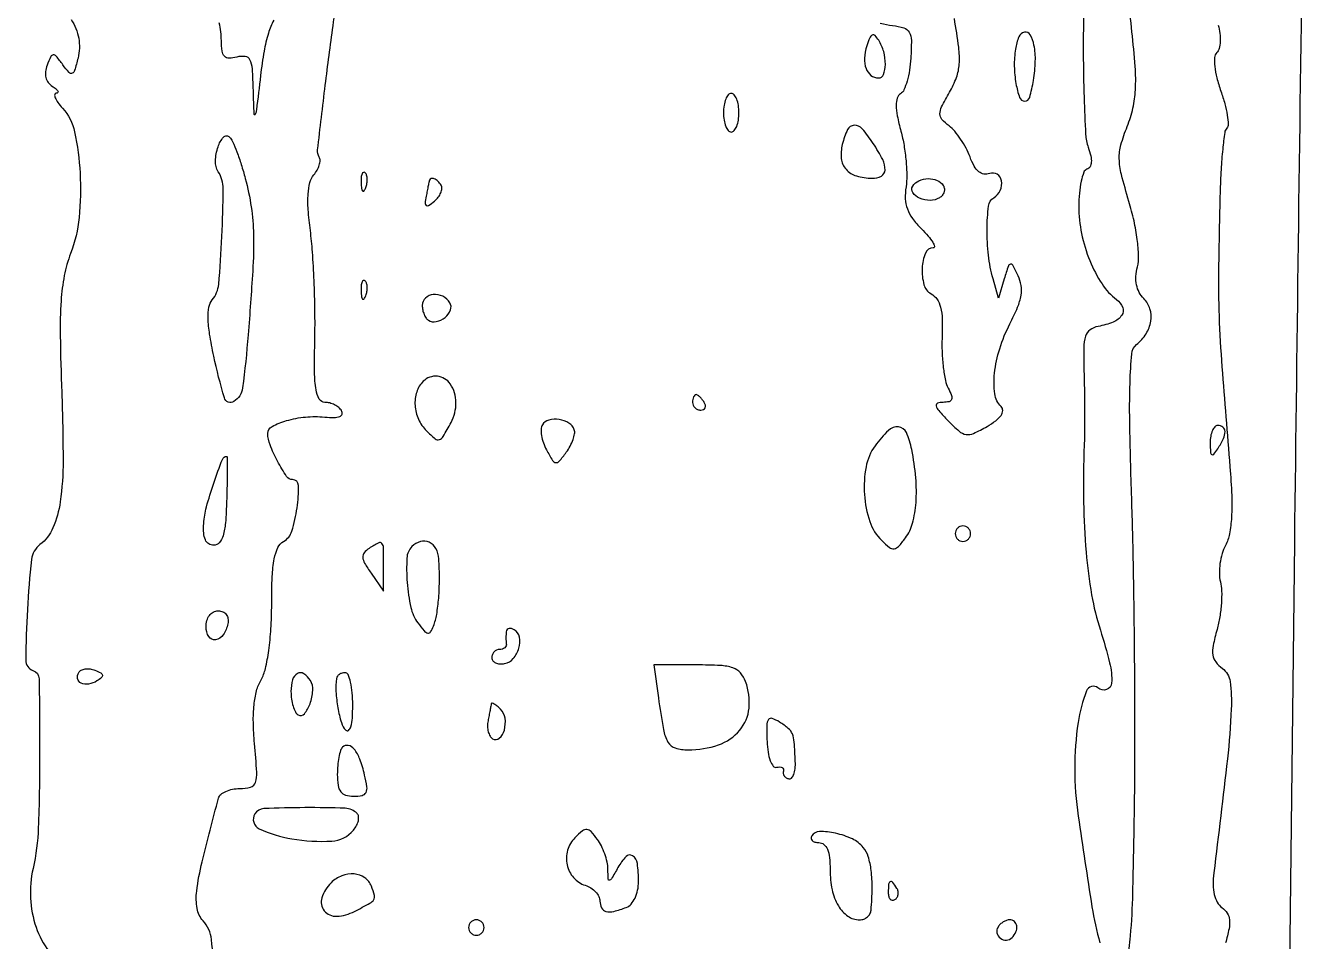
# Model space of a CAD drawing. Extents: x 0 to 5034, y 0 to 2560.
# Drawn here: x 4690.6 to 4855.1, y 348.2 to 466.8 of the extents above; entities that cross this region are included whole.
import ezdxf

# ---------------------------------------------------------------- set-up
doc = ezdxf.new("R2010")
doc.units = 0

msp = doc.modelspace()

# ---------------------------------------------------------------- linework, layer by layer
for points in [[(4853.632072, 282.5, -0.000218), (4854.965209, 399.905543, -0.000606), (4856.038673, 482.450083, -0.00014), (4856.981658, 547.491629, -0.036547)], [(4714.948521, 343.536151, 0.029539), (4714.70631, 348.449585, 0.15811), (4713.621881, 350.865323, -0.142306), (4712.842085, 352.467946, -0.073759), (4712.790712, 354.712441, -0.029795), (4713.49528, 358.499553, -0.003568), (4715.607668, 366.75, -0.155462), (4715.91196, 367.228692, -0.068023), (4716.55616, 367.632812, -0.057927), (4717.417253, 367.907416, -0.048283), (4718.373787, 368, 0.068386), (4719.778986, 368.193095, 0.25047), (4720.406579, 368.79434, 0.095401), (4720.571304, 370.097171, 0.006493), (4720.281309, 373.8343, -0.017191), (4720.127259, 376.579774, -0.03094), (4720.217827, 378.832223, -0.038108), (4720.54656, 380.657124, -0.065769), (4721.126136, 382.0843, 0.072701), (4721.688346, 383.525428, 0.021651), (4722.120536, 385.853971, 0.019987), (4722.405645, 388.688346, 0.015072), (4722.5, 391.817804, -0.009967), (4722.572548, 395.456817, -0.036588), (4722.832199, 397.744626, -0.062049), (4723.297659, 399.197243, -0.157613), (4724.041086, 400.00058, 0.192688), (4725.11027, 401.326462, 0.03878), (4725.785922, 404.342291, 0.039973), (4725.968413, 407.236467, 0.409263), (4725.191841, 408, -0.253123), (4724.427632, 408.413362, -0.02221), (4723.266818, 410.373285, -0.028029), (4722.28513, 412.489942, -0.094838), (4722, 413.979665, -0.279063), (4722.543136, 414.877023, -0.050691), (4724.428075, 415.631957, -0.046562), (4726.875995, 416.094097, -0.046799), (4729.362916, 416.094112, 0.023736), (4730.573801, 416.038299, 0.089283), (4731.318761, 416.173473, 0.232499), (4731.609044, 416.481148, 0.216546), (4731.553899, 416.912789, 0.0842), (4731.187758, 417.328924, 0.053434), (4730.64438, 417.680632, 0.051938), (4730.017471, 417.919397, 0.065121), (4729.401231, 418, -0.267073), (4728.668312, 418.421554, -0.092566), (4728.243342, 419.614328, -0.038062), (4728.056952, 421.894256, -0.006496), (4728.089662, 426.25, 0.008876), (4728.099506, 429.829203, 0.006673), (4727.987907, 433.765179, 0.00675), (4727.783471, 437.465573, 0.015396), (4727.50571, 440.248482, -0.014298), (4727.229479, 442.955896, -0.034106), (4727.219586, 444.976152, -0.047048), (4727.455133, 446.461088, -0.110796), (4727.962386, 447.454677, 0.04562), (4728.387312, 448.073732, 0.053646), (4728.666279, 448.72774, 0.062031), (4728.768968, 449.31856, 0.151585), (4728.659758, 449.741507, -0.169016), (4728.446834, 450.699491, -0.001191), (4729.444189, 459.073636, -0.004439), (4730.447005, 466.756044, -0.0245), (4731.225282, 470.854351, 0.090868)], [(4833.289625, 345.649946, 0.021592), (4833.704927, 348.915707, 0.014828), (4834.003202, 354.469185, 0.002419), (4834.209849, 365.25, 0.003561), (4834.275884, 374.415124, 0.002152), (4834.23005, 385.273331, 0.002155), (4834.091621, 396.058197, 0.003782), (4833.871172, 404.978361, -0.002924), (4833.613568, 414.724611, -0.012585), (4833.640201, 420.525535, -0.014378), (4833.861285, 424.299506, -0.201154), (4834.481435, 425.478361, 0.080907), (4835.7151, 426.885428, 0.100494), (4836.323869, 428.512376, 0.112545), (4836.217925, 430.105256, 0.124344), (4835.42795, 431.429193, -0.074627), (4834.826605, 432.242927, -0.072483), (4834.483193, 433.205377, -0.065444), (4834.408636, 434.311272, -0.045661), (4834.601473, 435.548277, 0.070436), (4834.752881, 436.981306, 0.023657), (4834.578748, 439.082669, 0.022107), (4834.151849, 441.508592, 0.018903), (4833.494135, 444.019371, -0.01147), (4832.520812, 447.521751, -0.056439), (4832.24447, 449.550694, -0.073399), (4832.466714, 451.33486, -0.027544), (4833.274586, 453.728239, 0.039127), (4834.014715, 456.100719, 0.043668), (4834.341625, 458.473691, 0.030942), (4834.305011, 461.464511, 0.009328), (4833.883703, 465.993361, -0.010063), (4833.471786, 470.492934, -0.029216)], [(4827.637317, 469.5, 0.005451), (4827.58597, 463.190893, 0.007308), (4827.685366, 457.471734, 0.00526), (4827.888314, 452.700684, 0.073581), (4828.228717, 451.020797, -0.029285), (4828.555278, 449.919527, -0.072213), (4828.627131, 449.081584, -0.116626), (4828.455604, 448.508542, -0.18352), (4828.062392, 448.187464, 0.228857), (4827.649549, 447.785766, 0.033059), (4827.312078, 446.625376, 0.03197), (4827.077406, 445.103617, 0.022275), (4827, 443.367007, 0.051315), (4827.360801, 439.860734, 0.045383), (4828.43156, 436.346859, 0.047864), (4830.013426, 433.324205, 0.089075), (4831.903675, 431.317321, -0.139247), (4832.68725, 430.300252, -0.250775), (4832.573018, 429.281702, -0.146941), (4831.474692, 428.400948, -0.050702), (4829.5, 427.827145, 0.112438), (4828.459021, 427.380373, 0.161073), (4827.878331, 426.57049, 0.073111), (4827.641732, 425.072804, 0.010631), (4827.674337, 421.98008, -0.004113), (4827.730706, 419.589542, -0.003009), (4827.755483, 416.934774, -0.00304), (4827.748531, 414.419361, -0.006717), (4827.705766, 412.5, 0.012201), (4827.62164, 405.062122, 0.018457), (4827.945188, 398.596666, 0.021339), (4828.665602, 393.068261, 0.035265), (4829.796875, 388.5, -0.017594), (4830.997395, 384.294537, -0.07193), (4831.259892, 381.659041, -0.312888), (4830.612301, 380.80862, -0.257001), (4829.465378, 381.028733, 0.51451), (4827.996192, 380.641591, 0.052904), (4826.917092, 376.536625, 0.038744), (4826.475599, 370.573541, 0.035195), (4826.931552, 364.41545, 0.002899), (4828.704176, 352.691924, 0.031095), (4829.743836, 347.999394, 0.098174)], [(4696.545629, 467.570706, -0.049899), (4697.156698, 466.397881, -0.051442), (4697.515698, 465.139073, -0.052014), (4697.607735, 463.846565, -0.053315), (4697.42921, 462.573972, -0.010759), (4696.990867, 460.974095, -0.221724), (4696.668051, 460.609964, -0.327425), (4696.268219, 460.700958, -0.019866), (4695.455001, 461.718083, 0.012133), (4694.606897, 462.813136, 0.234548), (4694.227051, 462.985861, 0.282253), (4693.904831, 462.77282, 0.016696), (4693.425703, 461.649075, 0.063798), (4693.219993, 460.816462, 0.089744), (4693.26898, 460.054681, 0.098464), (4693.572197, 459.409805, 0.092893), (4694.104283, 458.914388, -0.027597), (4694.583964, 458.572192, -0.099411), (4694.824168, 458.285733, -0.326244), (4694.800378, 458.105294, -0.200649), (4694.595012, 458.015313, 0.376787), (4694.404857, 457.842522, 0.129861), (4694.463401, 457.443677, 0.057883), (4694.817037, 456.825547, 0.025073), (4695.417806, 456.090823, -0.132955), (4696.979346, 453.025866, -0.037802), (4697.685396, 447.678479, -0.03851), (4697.56294, 441.922758, -0.066738), (4696.467129, 437.274757, 0.043339), (4695.65016, 434.414137, 0.031905), (4695.22997, 431.143518, 0.020036), (4695.121609, 426.613895, 0.005153), (4695.315226, 419.296769, -0.008552), (4695.489509, 410.431483, -0.036106), (4695.119869, 405.131308, -0.064504), (4694.181088, 401.747649, -0.130921), (4692.500519, 399.581495, 0.205241), (4691.407124, 397.650994, 0.013695), (4690.867446, 391.170307, 0.011651), (4690.655099, 384.617493, 0.324105), (4691.592657, 383.297955, -0.317868), (4692.387415, 382.205773, -0.003312), (4692.456097, 372.256835, -0.009493), (4692.281566, 362.927253, -0.045492), (4691.599829, 357.655785, 0.067406), (4691.270346, 353.785442, 0.07146), (4691.998391, 350.047445, 0.077038), (4693.669556, 346.905335, 0.102151)], [(4722.760923, 467.473533, 0.042312), (4722.080453, 465.800767, 0.031977), (4721.512195, 463.456778, 0.014561), (4721.057058, 460.335379, -0.00074), (4720.530298, 455.859601, -0.080388), (4720.363531, 455.277599, -0.786772), (4720.227277, 455.305495, -0.002152), (4720.131425, 458.366631, 0.009951), (4719.998671, 461.19507, 0.097653), (4719.691412, 462.343185, 0.252168), (4719.080098, 462.780142, 0.095872), (4718, 462.710251, -0.057001), (4716.973954, 462.56367, -0.213631), (4716.386872, 462.806994, -0.159697), (4716.073444, 463.47236, -0.029445), (4715.984687, 464.84362, 0.029516), (4715.911856, 465.966336, 0.024681), (4715.706071, 467.142943, 0.025396)], [(4801.303904, 467.085698, 0.030567), (4802.886156, 466.803284, -0.04805), (4804.346517, 466.489667, -0.190516), (4805.044479, 465.920518, -0.126623), (4805.321756, 464.870958, -0.016925), (4805.258378, 462.564195, -0.024441), (4805.086231, 461.00819, -0.030368), (4804.768863, 459.58746, -0.031412), (4804.366736, 458.462472, -0.153981), (4803.931244, 457.957506, 0.178946), (4803.498144, 457.402995, 0.079648), (4803.357545, 456.472532, 0.04798), (4803.50283, 455.092309, 0.015569), (4803.974972, 453.092948, -0.024132), (4804.372936, 451.268617, -0.01876), (4804.634271, 449.254106, -0.019118), (4804.735573, 447.353825, -0.042862), (4804.633655, 445.913542, 0.049382), (4804.543737, 444.355055, 0.077557), (4804.804281, 443.04183, 0.071962), (4805.471877, 441.803183, 0.036863), (4806.627003, 440.463906, -0.017759), (4807.508738, 439.517207, -0.039321), (4808.094279, 438.723772, -0.078454), (4808.316878, 438.198121, -0.487622), (4808.162032, 438, 0.30429), (4807.152189, 437.322718, 0.0858), (4806.720665, 435.375292, 0.077365), (4806.9515, 433.23706, 0.207252), (4807.883453, 432.062374, -0.124508), (4808.629964, 431.381921, -0.084319), (4809.097008, 430.32382, -0.054055), (4809.317776, 428.75077, -0.018173), (4809.306374, 426.429601, 0.019815), (4809.303183, 424.470617, 0.020058), (4809.455417, 422.525542, 0.020325), (4809.724085, 420.848603, 0.073102), (4810.090008, 419.831819, -0.029598), (4810.519963, 418.899783, -0.181648), (4810.527068, 418.379784, -0.254455), (4810.199098, 418.088194, -0.057165), (4809.430224, 418, 0.084571), (4808.72232, 417.879401, 0.391989), (4808.545311, 417.544447, 0.116008), (4808.877474, 416.924683, 0.010825), (4810.060233, 415.641318, 0.02157), (4811.508758, 414.260731, 0.14344), (4812.404568, 413.846288, 0.145835), (4813.375025, 413.984278, 0.022542), (4815.121814, 414.884696, 0.029566), (4816.254307, 415.626893, 0.077514), (4816.933742, 416.31808, 0.140495), (4817.151307, 416.927421, 0.215542), (4816.956622, 417.443378, -0.164609), (4816.134006, 419.107457, -0.059594), (4816.097235, 421.778122, -0.050883), (4816.763203, 424.949914, -0.040799), (4818.090999, 428.178372, 0.019186), (4819.078177, 430.311828, 0.056736), (4819.526225, 431.860294, 0.080196), (4819.536818, 433.1431, 0.076217), (4819.146191, 434.388534, 0.008655), (4818.441989, 435.763329, 0.335414), (4818.147782, 435.89928, 0.266056), (4817.881391, 435.658742, 0.006325), (4817.361663, 434), (4816.612941, 431.5), (4815.90615, 434, -0.040338), (4815.306489, 437.037827, -0.030809), (4815.128074, 440.422705, -0.026054), (4815.310826, 443.413287, -0.229953), (4816, 444.5, 0.147983), (4816.837581, 445.448476, 0.150656), (4817.001176, 446.69503, 0.214629), (4816.437992, 447.533596, 0.234921), (4815.467987, 447.626089, -0.131387), (4814.729397, 447.548153, -0.13677), (4814.063246, 447.852052, -0.092605), (4813.464716, 448.5828, -0.036607), (4812.92296, 449.7691, 0.033629), (4812.410472, 450.909211, 0.026004), (4811.708013, 452.076658, 0.026619), (4810.933961, 453.101463, 0.055501), (4810.209503, 453.789734, -0.046705), (4809.284228, 454.638405, -0.189271), (4809.018974, 455.340776, -0.114817), (4809.242518, 456.247764, -0.012685), (4810.26616, 458.141038, 0.042151), (4811.162109, 460.060202, 0.071815), (4811.528913, 461.788465, 0.048847), (4811.45934, 463.970983, 0.010733), (4810.894537, 467.684211, -0.010138)], [(4845.046468, 466.851177, -0.038105), (4845.267742, 465.769631, -0.04296), (4845.309902, 464.710035, -0.047627), (4845.183247, 463.819535, -0.138102), (4844.881806, 463.281806, 0.178364), (4844.589095, 462.647556, 0.045852), (4844.603175, 461.500447, 0.037461), (4844.871545, 460.015524, 0.021378), (4845.404372, 458.271039, -0.0185), (4845.908092, 456.655184, -0.026275), (4846.225659, 455.184409, -0.024733), (4846.357988, 453.993469, -0.214868), (4846.173743, 453.507076, 0.164406), (4845.898475, 452.950785, 0.007248), (4845.638588, 450.779162, 0.011605), (4845.424342, 448.153059, 0.007965), (4845.298046, 445.166667, 0.003114), (4845.09863, 435.250221, 0.012447), (4845.16555, 429.175284, 0.010212), (4845.53743, 422.580582, 0.001614), (4846.574012, 409.648102, -0.010915), (4846.801812, 405.941598, -0.02431), (4846.776218, 403.115958, -0.03191), (4846.51511, 400.976912, -0.076683), (4845.9867, 399.475149, 0.052881), (4845.554856, 398.41169, 0.036114), (4845.28546, 397.134436, 0.036397), (4845.204527, 395.849701, 0.059082), (4845.343852, 394.766119, -0.056348), (4845.502084, 393.586379, -0.023145), (4845.460813, 391.97019, -0.022547), (4845.255579, 390.222538, -0.026861), (4844.900383, 388.601388, 0.017721), (4844.401574, 386.508426, 0.083979), (4844.363562, 385.281044, 0.130853), (4844.736797, 384.390405, 0.070709), (4845.594079, 383.554866, -0.206231), (4846.594752, 381.857378, -0.041912), (4846.745196, 378.288508, -0.018125), (4846.241333, 371.832702, -0.001993), (4844.491058, 357.083972, 0.031869), (4844.400373, 355.532643, 0.056102), (4844.55063, 354.258801, 0.070673), (4844.933783, 353.272733, 0.106359), (4845.542327, 352.583972, -0.091917), (4846.214515, 351.865667, -0.117508), (4846.511541, 351.012392, -0.07529), (4846.4534, 349.833026, -0.020237), (4846.006399, 348.006602, 0.061914)]]:
    msp.add_lwpolyline(points, format="xyb")
for points in [[(4799.544776, 464.141076, 0.062716), (4799.254342, 462.563508, 0.102192), (4799.452838, 461.221852, 0.138846), (4800.094866, 460.334766, 0.168668), (4801.059017, 460, 0.312745), (4801.716301, 460.455696, 0.088026), (4801.955691, 461.750895, 0.067788), (4801.742164, 463.40732, 0.075394), (4801.094011, 464.882128, 0.051661), (4800.622373, 465.480127, 0.321961), (4800.259999, 465.544869, 0.185613), (4799.927677, 465.193526, 0.020804)], [(4818.80055, 463.75, 0.04154), (4818.652476, 461.520399, 0.039918), (4818.870689, 459.266384, 0.040047), (4819.341728, 457.46935, 0.318783), (4820.003078, 457, 0.336512), (4820.644088, 457.486507, 0.027069), (4821.132701, 459.689763, 0.033242), (4821.376455, 462.177998, 0.057254), (4821.203681, 464.25, 0.078429), (4820.706392, 465.595122, 0.32731), (4819.966373, 465.932278, 0.249232), (4819.234357, 465.323619, 0.059895)], [(4781, 455.5, 0.038131), (4781.073116, 454.542644, 0.057076), (4781.29375, 453.734375, 0.074992), (4781.617064, 453.182831, 0.226478), (4782, 453, 0.226478), (4782.382936, 453.182831, 0.074992), (4782.70625, 453.734375, 0.057076), (4782.926884, 454.542644, 0.038131), (4783, 455.5, 0.038131), (4782.926884, 456.457356, 0.057076), (4782.70625, 457.265625, 0.074992), (4782.382936, 457.817169, 0.226478), (4782, 458, 0.226478), (4781.617064, 457.817169, 0.074992), (4781.29375, 457.265625, 0.057076), (4781.073116, 456.457356, 0.038131)], [(4719.081213, 447, -0.027785), (4719.847867, 443.29785, -0.032608), (4720.146562, 439.726779, -0.020287), (4720.040919, 434.992569, -0.004288), (4719.45095, 426.75, -0.011587), (4718.737838, 419.864658, -0.225847), (4717.613274, 418.112553, -0.494959), (4716.375131, 418.583224, -0.019802), (4715.002891, 423.986376, -0.012055), (4714.466968, 426.850092, -0.033513), (4714.27515, 428.887034, -0.049101), (4714.378512, 430.335673, -0.131595), (4714.807036, 431.267492, 0.152042), (4715.638184, 433.284022, 0.010619), (4716.058982, 439.467937, 0.011084), (4716.210622, 445.64608, 0.139889), (4715.582851, 447.865944, -0.14961), (4715.221414, 449.243701, -0.068631), (4715.55265, 451.090091, -0.104682), (4716.26871, 452.3316, -0.431297), (4717.041988, 452.350663, -0.09161), (4717.436814, 451.771501, -0.012881), (4717.988877, 450.428007, -0.014343), (4718.561542, 448.785313, -0.011751)], [(4796.383705, 451.392666, 0.088242), (4796.254927, 449.552755, 0.15557), (4796.863137, 448.171621, 0.141836), (4798.212106, 447.315475, 0.068853), (4800.25, 447.015313, 0.124592), (4801.43718, 447.304773, 0.26974), (4801.916569, 448.074881, 0.12652), (4801.611866, 449.425765, 0.026629), (4800.38499, 451.535183, 0.033858), (4798.961965, 453.415931, 0.226504), (4797.915367, 453.870675, 0.281621), (4797.06433, 453.30746, 0.047848)], [(4734.078947, 446.416667, 0.018894), (4734.137993, 445.670344, 0.168741), (4734.279315, 445.37858, 0.470617), (4734.461564, 445.395823, 0.054073), (4734.683114, 445.8125, 0.051402), (4734.839148, 446.359369, 0.05415), (4734.876576, 446.916927, 0.060344), (4734.797407, 447.402231, 0.126455), (4734.604167, 447.729167, 0.296942), (4734.385309, 447.77538, 0.208169), (4734.200665, 447.592839, 0.077125), (4734.089945, 447.112848, 0.028489)], [(4742.923489, 446.75, 0.022627), (4742.879465, 446.578838, 0.001278), (4742.768639, 446.042982, 0.001959), (4742.640817, 445.40412, 0.001435), (4742.503782, 444.694193, 0.020367), (4742.366074, 443.76469, 0.292577), (4742.508535, 443.479244, 0.295382), (4742.825868, 443.490613, 0.020624), (4743.569283, 444.057499, 0.053729), (4744.06743, 444.570492, 0.066817), (4744.403198, 445.143652, 0.080372), (4744.533867, 445.6868, 0.158628), (4744.429973, 446.113307, 0.058821), (4744.014609, 446.636426, 0.095878), (4743.545492, 446.951231, 0.167479), (4743.158717, 446.977568, 0.257983)], [(4809.457295, 446.069098, -0.113563), (4809.595054, 445.663497, -0.100284), (4809.551012, 445.218446, -0.093967), (4809.331173, 444.802209, -0.086192), (4808.968425, 444.480485, -0.140875), (4807.764834, 444.142627, -0.101471), (4806.392312, 444.433007, -0.139875), (4805.516867, 445.153619, -0.297796), (4805.495635, 445.992937, -0.148498), (4806.296528, 446.698754, -0.102435), (4807.483348, 446.968366, -0.10385), (4808.666002, 446.743695, -0.156901)], [(4734.078947, 432.416667, 0.018894), (4734.137993, 431.670344, 0.168741), (4734.279315, 431.37858, 0.470617), (4734.461564, 431.395823, 0.054073), (4734.683114, 431.8125, 0.051402), (4734.839148, 432.359369, 0.05415), (4734.876576, 432.916927, 0.060344), (4734.797407, 433.402231, 0.126455), (4734.604167, 433.729167, 0.296942), (4734.385309, 433.77538, 0.208169), (4734.200665, 433.592839, 0.077125), (4734.089945, 433.112848, 0.028489)], [(4742, 430.559017, 0.050179), (4742.059136, 429.971245, 0.047705), (4742.234338, 429.396494, 0.051353), (4742.491943, 428.917963, 0.105582), (4742.797746, 428.625, 0.196264), (4743.819047, 428.453917, 0.116315), (4744.945849, 429.002701, 0.126473), (4745.648739, 429.957912, 0.238458), (4745.569098, 430.888197, 0.13979), (4744.644332, 431.731646, 0.139299), (4743.412475, 431.96198, 0.168863), (4742.404999, 431.504142, 0.205232)], [(4742.121855, 420.721855, 0.118441), (4741.273855, 419.337537, 0.09532), (4741.057761, 417.600478, 0.089853), (4741.504458, 415.817829, 0.090407), (4742.547619, 414.309524, 0.021249), (4743.663385, 413.284766, 0.263102), (4744.209007, 413.182165, 0.179501), (4744.707074, 413.588148, 0.009648), (4745.721758, 415.392033, 0.125365), (4746.36524, 417.980414, 0.148139), (4745.622684, 420.381717, 0.223473), (4743.950814, 421.377156, 0.224331)], [(4777, 418, 0.105053), (4777.081062, 417.618444, 0.099167), (4777.311086, 417.29375, 0.09642), (4777.654762, 417.076123, 0.093332), (4778.059017, 417, 0.108972), (4778.413961, 417.078288, 0.182303), (4778.6254, 417.29375, 0.161196), (4778.656512, 417.6179, 0.082592), (4778.5, 418, 0.029505), (4778.231006, 418.382774, 0.035638), (4777.933975, 418.70625, 0.038439), (4777.65171, 418.934461, 0.151918), (4777.440983, 419, 0.210953), (4777.272352, 418.92554, 0.081139), (4777.129539, 418.70625, 0.061769), (4777.032345, 418.382849, 0.042167)], [(4757.546992, 415.076035, 0.133078), (4757.383207, 414.525117, 0.04735), (4757.441361, 413.698766, 0.042886), (4757.681925, 412.759021, 0.038787), (4758.085391, 411.840446, 0.013534), (4758.866854, 410.470715, 0.230013), (4759.291062, 410.196949, 0.254055), (4759.742127, 410.375354, 0.016303), (4760.645114, 411.529342, 0.03493), (4761.148352, 412.329278, 0.038023), (4761.519302, 413.169631, 0.04118), (4761.719421, 413.929926, 0.124743), (4761.680613, 414.459563, 0.177417), (4760.995218, 415.320208, 0.100094), (4759.724753, 415.780467, 0.102174), (4758.39701, 415.706574, 0.191798)], [(4800.631161, 412.372919, 0.111525), (4799.456142, 409.652105, 0.063841), (4799.247723, 406.064434, 0.064156), (4799.948373, 402.565248, 0.117399), (4801.484415, 400.112417, 0.026808), (4802.488297, 399.224852, 0.196682), (4803.091438, 399.050129, 0.185297), (4803.665025, 399.343568, 0.023405), (4804.561118, 400.44113, 0.094932), (4805.481372, 402.353092, 0.047092), (4805.925597, 405.017997, 0.039903), (4805.897525, 408.244114, 0.02724), (4805.375, 411.875, 0.05468), (4804.675053, 414.085583, 0.268786), (4803.658149, 414.826616, 0.224276), (4802.351862, 414.36942, 0.040791)], [(4844.015313, 412.75, 0.011293), (4844.050422, 411.555791, 0.220444), (4844.218347, 411.237851, 0.409657), (4844.479509, 411.271114, 0.023197), (4845, 412, 0.031558), (4845.729028, 413.301377, 0.112355), (4845.939692, 414.227035, 0.234725), (4845.667076, 414.775753, 0.163584), (4845, 415, 0.210568), (4844.618823, 414.832025, 0.082215), (4844.298248, 414.339063, 0.062416), (4844.082804, 413.611405, 0.042523)], [(4716.668749, 405.25, -0.01197), (4716.517007, 402.404613, -0.051355), (4716.213733, 400.736458, -0.107786), (4715.722211, 399.830719, -0.218074), (4715, 399.5, -0.14136), (4714.35339, 399.686537, -0.145229), (4713.913581, 400.187346, -0.092271), (4713.694382, 401.052372, -0.033576), (4713.698153, 402.322227, -0.049139), (4714.060258, 404.453479, -0.015681), (4715.005287, 407.531897, -0.007509), (4716.111761, 410.618281, -0.312503), (4716.662861, 411, -0.412853), (4716.732033, 410.931149, -0.000906), (4716.736628, 409.310938, -0.004747), (4716.720907, 407.454843, -0.002844)], [(4811, 401, 0.099038), (4811.076342, 400.618362, 0.097945), (4811.29375, 400.29375, 0.097945), (4811.618362, 400.076342, 0.099038), (4812, 400, 0.099038), (4812.381638, 400.076342, 0.097945), (4812.70625, 400.29375, 0.097945), (4812.923658, 400.618362, 0.099038), (4813, 401, 0.099038), (4812.923658, 401.381638, 0.097945), (4812.70625, 401.70625, 0.097945), (4812.381638, 401.923658, 0.099038), (4812, 402, 0.099038), (4811.618362, 401.923658, 0.097945), (4811.29375, 401.70625, 0.097945), (4811.076342, 401.381638, 0.099038)], [(4735.11707, 399.093515, 0.078957), (4734.47915, 398.531576, 0.194614), (4734.294183, 397.947375, 0.114052), (4734.536296, 397.178104, 0.019746), (4735.36707, 395.886322), (4737, 393.554988), (4737, 396.777494, 0.004957), (4736.975965, 399.202022, 0.167232), (4736.780013, 399.736805, 0.358554), (4736.366935, 399.82038, 0.018915)], [(4740.666667, 399.333333, 0.186046), (4740.005035, 397.841802, 0.031635), (4740.048174, 394.6751, 0.034445), (4740.522007, 391.44678, 0.10535), (4741.42858, 389.44113, 0.01631), (4742.245926, 388.403218, 0.169838), (4742.706022, 388.13076, 0.310313), (4743.07607, 388.288786, 0.048816), (4743.452914, 389.034606, 0.051821), (4743.865446, 390.544232, 0.021096), (4744.122831, 392.660638, 0.019344), (4744.22186, 395.125797, 0.016059), (4744.141405, 397.75, 0.109407), (4743.761279, 399.068396, 0.162554), (4742.889375, 399.880412, 0.175991), (4741.759934, 399.969988, 0.129753)], [(4716.823324, 389.332866, -0.100818), (4716.230213, 387.900237, -0.210781), (4715.229205, 387.270086, -0.297834), (4714.357221, 387.672718, -0.14074), (4714, 388.916667, -0.066422), (4714.111401, 389.751548, -0.09567), (4714.438799, 390.41896, -0.111791), (4714.945354, 390.84677, -0.12024), (4715.573324, 391, -0.099154), (4716.179808, 390.878535, -0.133817), (4716.619304, 390.53647, -0.126354), (4716.840365, 390.00171, -0.083236)], [(4752.881579, 388.309017, 0.022289), (4752.844744, 387.944741, 0.014052), (4752.83273, 387.517336, 0.014106), (4752.844631, 387.095576, 0.025051), (4752.881579, 386.75, -0.137085), (4752.848335, 386.464378, -0.119953), (4752.671464, 386.220312, -0.101574), (4752.373191, 386.056406, -0.075146), (4752, 386, 0.106506), (4751.618461, 385.917795, 0.099407), (4751.29375, 385.684711, 0.096023), (4751.07607, 385.336415, 0.092041), (4751, 384.926676, 0.166524), (4751.131118, 384.543902, 0.121946), (4751.48631, 384.263617, 0.093109), (4752.022275, 384.132636, 0.061797), (4752.655524, 384.176676, 0.166972), (4753.785311, 384.829207, 0.109662), (4754.509181, 386.161547, 0.118199), (4754.572294, 387.597198, 0.209447), (4753.910933, 388.555046, 0.072163), (4753.553783, 388.710062, 0.125664), (4753.2328, 388.715008, 0.160215), (4752.999675, 388.571325, 0.139745)], [(4699.881592, 381.92682, -0.095806), (4698.803525, 381.517896, -0.152732), (4697.834197, 381.646206, -0.23802), (4697.37394, 382.228674, -0.191013), (4697.515713, 383.025424, -0.142196), (4697.841624, 383.319872, -0.078711), (4698.358823, 383.477104, -0.067768), (4698.981629, 383.478786, -0.058511), (4699.615871, 383.317163, -0.029854), (4700.35823, 382.9802, -0.227867), (4700.580022, 382.680389, -0.268353), (4700.466726, 382.355474, -0.03936)], [(4772.571555, 379.75, 0.008797), (4773.21897, 375.65319, 0.086218), (4773.810902, 374.012961, 0.189691), (4774.753904, 373.254253, 0.075793), (4776.421562, 373, 0.082899), (4780.345015, 373.655005, 0.135899), (4783.105016, 375.547217, 0.15218), (4784.30898, 378.413818, 0.112951), (4783.863143, 381.840923, 0.092048), (4783.1891, 382.970792, 0.13105), (4782.221842, 383.616624, 0.069863), (4780.61084, 383.924113, 0.012276), (4777.520407, 384), (4771.976365, 384)], [(4725, 380.559017, 0.035004), (4725.068442, 379.582589, 0.039691), (4725.272601, 378.666596, 0.043495), (4725.570812, 377.931886, 0.137027), (4725.928004, 377.544496, 0.375307), (4726.73354, 377.678219, 0.087041), (4727.467391, 378.976219, 0.068834), (4727.824682, 380.707895, 0.156149), (4727.505531, 381.991051, 0.107751), (4726.661648, 382.864387, 0.284069), (4725.827833, 382.893013, 0.19966), (4725.201637, 382.08186, 0.065917)], [(4730.889309, 382.25, 0.052561), (4730.818531, 380.545646, 0.028314), (4731.070773, 378.456114, 0.026168), (4731.519778, 376.530427, 0.121767), (4732.086011, 375.55, 0.394032), (4732.450543, 375.530291, 0.151125), (4732.752144, 375.996583, 0.052004), (4732.944036, 377.112911, 0.016581), (4733, 378.8, 0.02246), (4732.927657, 380.409672, 0.035995), (4732.70625, 381.76625, 0.0409), (4732.387689, 382.74223, 0.302104), (4732, 383, 0.071705), (4731.609532, 382.943713, 0.077051), (4731.261235, 382.779688, 0.085418), (4731.007451, 382.53637, 0.122989)], [(4750.923489, 378.95, -0.003641), (4750.875561, 378.680024, -0.000502), (4750.771216, 378.119291, -0.000576), (4750.646205, 377.455463, -0.000488), (4750.512555, 376.753971, 0.052717), (4750.452847, 376.044022, 0.056478), (4750.546031, 375.354178, 0.063412), (4750.76905, 374.785534, 0.129925), (4751.096129, 374.440589, 0.328188), (4751.975428, 374.511659, 0.148928), (4752.623894, 375.545432, 0.101789), (4752.719454, 377.092859, 0.162455), (4752.132783, 378.267217, 0.022012), (4751.692426, 378.670419, 0.045875), (4751.31028, 378.935058, 0.083279), (4751.041463, 379.032519, 0.418094)], [(4786.641198, 374.103261, 0.027597), (4786.773908, 372.700809, 0.051869), (4787.058666, 371.600181, 0.076788), (4787.445275, 370.909163, 0.290044), (4787.891198, 370.75, -0.060416), (4788.297805, 370.791238, -0.127591), (4788.600852, 370.70625, -0.189002), (4788.753347, 370.513753, -0.155772), (4788.75, 370.25, 0.125991), (4788.728263, 369.944744, 0.108208), (4788.8525, 369.646875, 0.096439), (4789.106013, 369.402138, 0.079713), (4789.45, 369.25, 0.273266), (4789.804012, 369.350337, 0.10031), (4790.091562, 369.807813, 0.064329), (4790.269778, 370.559722, 0.03607), (4790.3, 371.5, 0.008209), (4790.157899, 374.017035, 0.077284), (4789.914855, 375.068905, 0.124491), (4789.393534, 375.78535, 0.033869), (4788.25, 376.612714, 0.052995), (4787.288524, 377.080404, 0.350238), (4786.816538, 376.920353, 0.142773), (4786.603173, 376.196009, 0.0105)], [(4731.683333, 373.35, 0.12282), (4731.41861, 372.909357, 0.026167), (4731.200729, 372.035104, 0.025885), (4731.050194, 370.968143, 0.022105), (4731, 369.833333, 0.034325), (4731.097639, 368.412735, 0.126289), (4731.436036, 367.585956, 0.164246), (4732.071553, 367.146054, 0.070085), (4733.108408, 367, 0.051102), (4734.20872, 367.112751, 0.225527), (4734.7145, 367.495544, 0.158472), (4734.837806, 368.236186, 0.023196), (4734.537645, 369.75, 0.027359), (4733.9059, 371.815435, 0.07988), (4733.179329, 373.111467, 0.177456), (4732.423616, 373.573932, 0.250901)], [(4720.318136, 364.705738, 0.44749), (4720.883145, 362.798129, 0.069711), (4725.12793, 361.475214, 0.054387), (4730.283911, 361.195207, 0.208876), (4733.088462, 362.60659, 0.052159), (4733.492439, 363.211903, 0.067696), (4733.720349, 363.838034, 0.083315), (4733.746598, 364.388386, 0.168237), (4733.559321, 364.774166, 0.189189), (4732.035123, 365.439433, 0.010689), (4726.791638, 365.524438, 0.009369), (4721.499663, 365.397908, 0.248583)], [(4761.771345, 361.628488, 0.126025), (4760.810708, 360.006355, 0.125025), (4760.744212, 358.116993, 0.128128), (4761.583114, 356.459128, 0.135865), (4763.107971, 355.465731, -0.064158), (4763.831325, 355.129184, -0.064519), (4764.444216, 354.620794, -0.070696), (4764.859022, 354.025157, -0.117322), (4765, 353.432612, 0.116133), (4765.211469, 352.534428, 0.221347), (4765.779562, 352.081882, 0.122555), (4766.79292, 352.088872, 0.028912), (4768.418213, 352.606989, 0.122341), (4769.040622, 353.041892, 0.068701), (4769.549294, 353.817856, 0.060043), (4769.88619, 354.823924, 0.05084), (4770, 355.940322, 0.032981), (4769.844346, 358.297521, 0.211564), (4769.235242, 359.293553, 0.369727), (4768.382014, 359.205084, 0.063183), (4767.337405, 357.781364, -0.003768), (4766.49391, 356.288627, -0.223532), (4766.245391, 356.115269, -0.450106), (4766.078331, 356.249435, -0.007769), (4766.035435, 357.55887, 0.050316), (4765.926675, 358.478199, 0.029705), (4765.623342, 359.542293, 0.029485), (4765.189643, 360.579513, 0.044122), (4764.682326, 361.419768, 0.025991), (4763.864343, 362.424407, 0.193332), (4763.321403, 362.689045, 0.191186), (4762.742704, 362.506071, 0.025343)], [(4792.417116, 361.865891, 0.15489), (4792.334603, 361.537593, 0.191459), (4792.467753, 361.254355, 0.128788), (4792.820854, 361.062897, 0.060243), (4793.340983, 361, -0.173908), (4793.985304, 360.768905, -0.123071), (4794.446584, 360.145647, -0.072635), (4794.718386, 359.068683, -0.025556), (4794.8, 357.472956, 0.051931), (4795.068786, 354.892001, 0.081653), (4795.874049, 352.818802, 0.106018), (4797.106915, 351.48119, 0.154942), (4798.622445, 351, 0.08791), (4799.15669, 351.094662, 0.087416), (4799.627058, 351.367188, 0.090965), (4799.961789, 351.772879, 0.10596), (4800.107965, 352.25, 0.018154), (4800.250294, 355.102518, 0.034117), (4800.124298, 357.405438, 0.04313), (4799.747865, 359.179624, 0.09969), (4799.104789, 360.373737, 0.110717), (4797.685852, 361.469388, 0.054422), (4795.515166, 362.208688, 0.055713), (4793.433808, 362.4348, 0.259106)], [(4730.2, 355.8, 0.116722), (4728.996747, 353.850614, 0.25674), (4729.303901, 352.181745, 0.238641), (4730.924209, 351.462739, 0.107656), (4733.229333, 352.08921, 0.005694), (4735.22895, 353.158964, 0.120151), (4735.723035, 353.611725, 0.217534), (4735.811151, 354.152701, 0.024875), (4735.41655, 355.356872, 0.151557), (4734.556341, 356.448842, 0.130228), (4733.174771, 356.943378, 0.115406), (4731.591868, 356.712151, 0.103)], [(4802.333333, 354.543989, 0.059057), (4802.394948, 354.024148, 0.126631), (4802.582917, 353.669932, 0.191218), (4802.860929, 353.534562, 0.158515), (4803.182979, 353.613087, 0.108766), (4803.463027, 353.88478, 0.099739), (4803.614038, 354.257398, 0.095385), (4803.612382, 354.673795, 0.090093), (4803.457295, 355.069098, 0.02679), (4802.913397, 355.852054, 0.350126), (4802.59208, 355.929499, 0.269722), (4802.376303, 355.618676, 0.019984)], [(4748, 350, 0.099038), (4748.076342, 349.618362, 0.097945), (4748.29375, 349.29375, 0.097945), (4748.618362, 349.076342, 0.099038), (4749, 349, 0.099038), (4749.381638, 349.076342, 0.097945), (4749.70625, 349.29375, 0.097945), (4749.923658, 349.618362, 0.099038), (4750, 350, 0.099038), (4749.923658, 350.381638, 0.097945), (4749.70625, 350.70625, 0.097945), (4749.381638, 350.923658, 0.099038), (4749, 351, 0.099038), (4748.618362, 350.923658, 0.097945), (4748.29375, 350.70625, 0.097945), (4748.076342, 350.381638, 0.099038)], [(4816.542705, 350.069098, 0.195483), (4816.412739, 349.300347, 0.177971), (4816.849183, 348.620737, 0.173509), (4817.632003, 348.375083, 0.18866), (4818.36052, 348.693853, 0.094258), (4818.860497, 349.428701, 0.135693), (4818.969472, 350.203471, 0.182678), (4818.664889, 350.772622, 0.181466), (4818.059017, 351, 0.08447), (4817.65652, 350.931514, 0.05343), (4817.225445, 350.726548, 0.051896), (4816.832549, 350.425195, 0.064898)]]:
    msp.add_lwpolyline(points, format="xyb", close=True)

doc.saveas('drawing.dxf')
